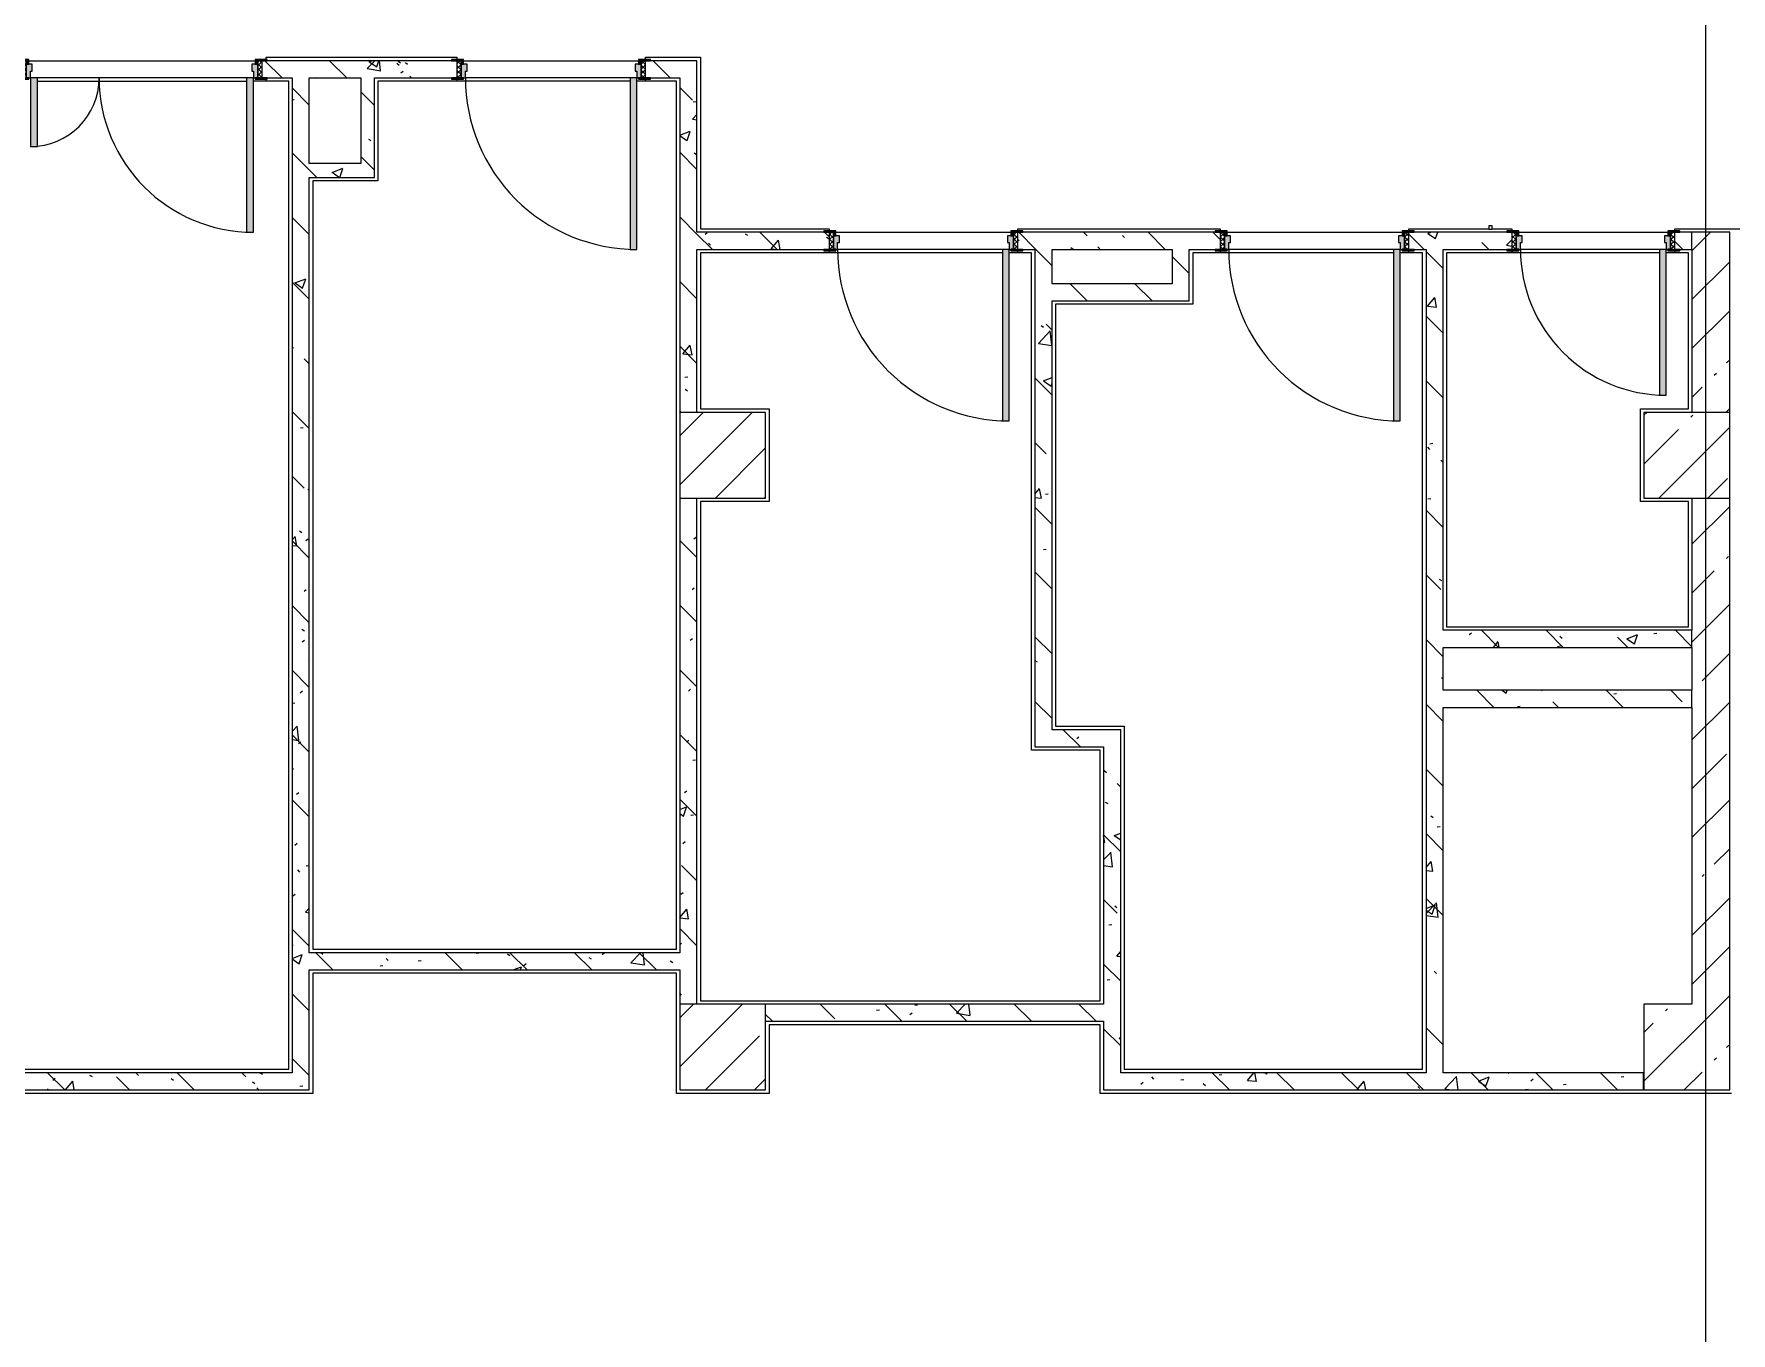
# Model space of a CAD drawing. Header units: millimetres. Extents: x -3724 to 231642, y -8553 to 29017.
# Drawn here: x 154519 to 164412, y 13733 to 21306 of the extents above; entities that cross this region are included whole.
import ezdxf

# ---------------------------------------------------------------- set-up
doc = ezdxf.new("R2010")
doc.units = ezdxf.units.MM
for name, color, linetype, lineweight, true_color in [('A-DOOR-2', 7, 'Continuous', 5, 0xaaaaaa), ('A-DOOR-3', 7, 'Continuous', 5, 0xe2e2e2), ('A-DOOR-FRAM-3', 7, 'Continuous', 5, 0xe2e2e2), ('A-DOOR-FRAM-4', 7, 'Continuous', 5, 0xaaaaaa), ('A-FLOR-1', 7, 'Continuous', 5, 0xaaaaaa), ('I-WALL-5', 7, 'Continuous', 5, 0x787878)]:
    doc.layers.add(name, color=color, linetype=linetype, lineweight=lineweight, true_color=true_color)
for name, color, linetype, lineweight in [('A-WALL', 7, 'Continuous', 9), ('A-WALL-3', 7, 'Continuous', 5), ('I-WALL-3', 7, 'Continuous', 5), ('S-COLS-2', 7, 'Continuous', 5), ('Оси', 7, 'Continuous', 9)]:
    doc.layers.add(name, color=color, linetype=linetype, lineweight=lineweight)
pattern_1 = [(45, (79704.28, 0), (-285.1231, 285.1231), []), (45, (79989.4, 0), (-285.1231, 285.1231), [504.031, -100.806, 16.764, -84.042])]
pattern_2 = [(135, (79704.3, 0), (-377.1708, -377.1708), [533.4, -88.9, 17.78, -88.9]), (135, (79704.3, 376.94), (-377.1708, -377.1708), []), (50, (79704.3, 0), (637.6445, -55.7866), [66.675, -733.425]), (355, (79704.3, 0), (-123.3494, 668.699), [53.34, -586.74]), (100.451, (79757.4, -4.65), (514.299, 612.908), [56.665, -623.315]), (46.184, (79704.3, 177.8), (948.7764, -147.15), [100.012, -1100.137]), (96.636, (79783.3, 165.5), (830.909, 865.997), [84.998, -934.973]), (351.184, (79704.3, 177.8), (830.918, 865.988), [80.01, -880.11]), (21, (79793.2, 133.35), (530.6506, -357.9283), [66.675, -733.425]), (326, (79793.2, 133.35), (216.308, 644.6585), [53.34, -586.74]), (71.451, (79837.4, 103.5), (746.9596, 286.7243), [56.665, -623.315]), (37.5, (79704.28, 0), (10.81053, 295.9426), [16.764, -562.864, 16.764, -578.866, -588.962]), (37.5, (79704.28, 0), (10.81053, 295.9426), [-1175.258, 16.764, -572.198]), (7.5, (79704.28, 0), (233.8692, 350.6318), [16.764, -322.834, 16.764, -549.529, -224.472]), (7.5, (79704.28, 0), (233.8692, 350.6318), [-905.891, 16.764, -207.708]), (327.5, (79506.03, 0), (474.5678, -20.0513), [16.764, -205.486, 16.764, -676.656, -920.115]), (327.5, (79506.03, 0), (474.5678, -20.0513), [-915.67, 16.764, -903.351]), (317.5, (79417.13, 0), (518.4522, 88.9934), [16.764, -272.161, 16.764, -443.738, -653.415]), (317.5, (79417.13, 0), (518.4522, 88.9934), [-749.427, 16.764, -636.651])]
pattern_3 = [(135, (1751.41, 114.685), (-14.14214, -14.14214), []), (225, (1751.41, 114.685), (14.14214, -14.14214), [])]
pattern_4 = [(45, (-371.384, 114.685), (-14.1421, 14.1421), []), (135, (-371.384, 114.685), (-14.1421, -14.1421), [])]

# ---------------------------------------------------------------- blocks, each defined once
blk = doc.blocks.new('110_Дверь_СКБ_1Ст_Внутренняя1 - Д-11п 1100x2100h_кладовые _все__ коридор _между помещениями блока столовой__ моечные _все_ 2-32102277-1_3_1_птичка')
at = {"layer": 'A-DOOR-2'}
h = blk.add_hatch(dxfattribs=at)
h.set_pattern_fill('FP_147', color=256, style=0, pattern_type=2)
h.set_pattern_definition(pattern_3)
h.paths.add_polyline_path([(537.5, -50), (562.5, -50), (562.5, 50), (537.5, 50)])
at = {"layer": 'A-DOOR-3'}
h = blk.add_hatch(color=256, dxfattribs=at)
h.paths.add_polyline_path([(-477.5, -30), (-477.5, 10), (-487.5, 10), (-487.5, 50), (-512.5, 50), (-512.5, -30), (-487.5, -30)])
h.paths.add_polyline_path([(502.5, -30), (537.5, -30), (537.5, 50), (512.5, 50), (512.5, 10), (502.5, 10), (502.5, -6)])
at = {"layer": 'A-DOOR-FRAM-3'}
for points in [[(-447.5, 50), (-447.5, 1050), (-487.5, 1050), (-487.5, 50)], [(-567.5, 50), (-497.5, 50), (-497.5, 58), (-567.5, 58)], [(562.5, 50), (592.5, 50), (592.5, 58), (522.5, 58), (522.5, 50), (542.6, 50)], [(-567.5, -58), (-497.5, -58), (-497.5, -50), (-567.5, -50)], [(-497.5, -50), (-497.5, -30), (-512.5, -30), (-512.5, -50)], [(537.5, -50), (537.5, -30), (522.5, -30), (522.5, -50)], [(562.5, -58), (592.5, -58), (592.5, -50), (522.5, -50), (522.5, -58), (560.5, -58)]]:
    blk.add_hatch(color=256, dxfattribs=at).paths.add_polyline_path(points)
at = {"layer": 'A-DOOR-FRAM-4'}
h = blk.add_hatch(dxfattribs=at)
h.set_pattern_fill('FP_148', color=256, style=0, pattern_type=2)
h.set_pattern_definition(pattern_4)
h.paths.add_polyline_path([(-537.5, -50), (-512.5, -50), (-512.5, 50), (-537.5, 50)])
at = {"layer": 'A-DOOR-2'}
for p, q in [((-487.5, 1050), (-487.5, 50)), ((-447.5, 1050), (-487.5, 1050)), ((-447.5, 50), (-447.5, 1050)), ((-487.5, 50), (-447.5, 50))]:
    blk.add_line(p, q, dxfattribs=at)
blk.add_arc((-487.5, 50), 1000, 360, 90, dxfattribs=at)
at = {"layer": 'A-DOOR-FRAM-4'}
for p, q in [((-497.5, 58), (-567.5, 58)), ((-567.5, 58), (-567.5, 50)), ((-567.5, 50), (-497.5, 50)), ((-512.5, 50), (-537.5, 50)), ((-537.5, 50), (-537.5, -50)), ((-487.5, 50), (-512.5, 50)), ((-512.5, 50), (-512.5, -30)), ((-512.5, -50), (-512.5, 50)), ((-497.5, 50), (-512.5, 50)), ((-512.5, 50), (-512.5, 49)), ((-512.5, 49), (-497.5, 49)), ((-497.5, 50), (-497.5, 58)), ((-497.5, 49), (-497.5, 50)), ((-487.5, 10), (-487.5, 50)), ((-477.5, 10), (-487.5, 10)), ((-477.5, -30), (-477.5, 10)), ((512.5, 10), (502.5, 10)), ((502.5, 10), (502.5, -30)), ((512.5, 50), (512.5, 10)), ((537.5, 50), (512.5, 50)), ((592.5, 58), (522.5, 58)), ((522.5, 58), (522.5, 50)), ((537.5, 50), (522.5, 50)), ((522.5, 50), (522.5, 49)), ((522.5, 50), (592.5, 50)), ((522.5, 49), (537.5, 49)), ((537.5, -30), (537.5, 50)), ((562.5, 50), (537.5, 50)), ((537.5, 50), (537.5, -50)), ((537.5, 49), (537.5, 50)), ((562.5, -50), (562.5, 50)), ((592.5, 50), (592.5, 58)), ((-497.5, -50), (-567.5, -50)), ((-567.5, -50), (-567.5, -58)), ((-567.5, -58), (-497.5, -58)), ((-537.5, -50), (-512.5, -50)), ((-512.5, -30), (-477.5, -30)), ((-497.5, -30), (-512.5, -30)), ((-512.5, -30), (-512.5, -50)), ((-512.5, -50), (-497.5, -50)), ((-497.5, -50), (-497.5, -30)), ((-497.5, -58), (-497.5, -50)), ((502.5, -30), (537.5, -30)), ((537.5, -30), (522.5, -30)), ((522.5, -30), (522.5, -50)), ((522.5, -50), (537.5, -50)), ((592.5, -50), (522.5, -50)), ((522.5, -50), (522.5, -58)), ((522.5, -58), (592.5, -58)), ((537.5, -50), (537.5, -30)), ((537.5, -50), (562.5, -50)), ((592.5, -58), (592.5, -50))]:
    blk.add_line(p, q, dxfattribs=at)
blk = doc.blocks.new('110_Дверь_СКБ_1Ст_Внутренняя1 - Д-11п 1100x2100h_кладовые _все__ коридор _между помещениями блока столовой__ моечные _все_ 2-V189-1_3_1_птичка')
at = {"layer": 'A-DOOR-2'}
h = blk.add_hatch(dxfattribs=at)
h.set_pattern_fill('FP_147', color=256, style=0, pattern_type=2)
h.set_pattern_definition(pattern_3)
h.paths.add_polyline_path([(562.5, 50), (537.5, 50), (537.5, -50), (562.5, -50)])
at = {"layer": 'A-DOOR-3'}
h = blk.add_hatch(color=256, dxfattribs=at)
h.paths.add_polyline_path([(537.5, 50), (512.5, 50), (512.5, 10), (502.5, 10), (502.5, -30), (537.5, -30)])
h.paths.add_polyline_path([(-497.5, 50), (-512.5, 50), (-512.5, -30), (-477.5, -30), (-477.5, 10), (-487.5, 10), (-487.5, 50)])
at = {"layer": 'A-DOOR-FRAM-3'}
for points in [[(-487.5, 1050), (-487.5, 50), (-447.5, 50), (-447.5, 1050)], [(-537.5, 58), (-567.5, 58), (-567.5, 50), (-497.5, 50), (-497.5, 58), (-517.5, 58)], [(592.5, 58), (522.5, 58), (522.5, 50), (592.5, 50)], [(-537.5, -50), (-567.5, -50), (-567.5, -58), (-497.5, -58), (-497.5, -50), (-513.9, -50)], [(-512.5, -30), (-512.5, -50), (-497.5, -50), (-497.5, -30)], [(522.5, -30), (522.5, -50), (537.5, -50), (537.5, -30)], [(537.5, -50), (522.5, -55.2), (522.5, -58), (592.5, -58), (592.5, -50), (562.5, -50)]]:
    blk.add_hatch(color=256, dxfattribs=at).paths.add_polyline_path(points)
at = {"layer": 'A-DOOR-FRAM-4'}
h = blk.add_hatch(dxfattribs=at)
h.set_pattern_fill('FP_148', color=256, style=0, pattern_type=2)
h.set_pattern_definition(pattern_4)
h.paths.add_polyline_path([(-512.5, 50), (-537.5, 50), (-537.5, -50), (-512.5, -48.8)])
at = {"layer": 'A-DOOR-2'}
for p, q in [((-487.5, 1050), (-487.5, 50)), ((-447.5, 1050), (-487.5, 1050)), ((-447.5, 50), (-447.5, 1050)), ((-487.5, 50), (-447.5, 50))]:
    blk.add_line(p, q, dxfattribs=at)
blk.add_arc((-487.5, 50), 1000, 360, 90, dxfattribs=at)
at = {"layer": 'A-DOOR-FRAM-4'}
for p, q in [((-497.5, 58), (-567.5, 58)), ((-567.5, 58), (-567.5, 50)), ((-567.5, 50), (-497.5, 50)), ((-512.5, 50), (-537.5, 50)), ((-537.5, 50), (-537.5, -50)), ((-487.5, 50), (-512.5, 50)), ((-512.5, 50), (-512.5, -30)), ((-512.5, -50), (-512.5, 50)), ((-497.5, 50), (-512.5, 50)), ((-512.5, 50), (-512.5, 49)), ((-512.5, 49), (-497.5, 49)), ((-497.5, 50), (-497.5, 58)), ((-497.5, 49), (-497.5, 50)), ((-487.5, 10), (-487.5, 50)), ((-477.5, 10), (-487.5, 10)), ((-477.5, -30), (-477.5, 10)), ((512.5, 10), (502.5, 10)), ((502.5, 10), (502.5, -30)), ((512.5, 50), (512.5, 10)), ((537.5, 50), (512.5, 50)), ((592.5, 58), (522.5, 58)), ((522.5, 58), (522.5, 50)), ((537.5, 50), (522.5, 50)), ((522.5, 50), (522.5, 49)), ((522.5, 50), (592.5, 50)), ((522.5, 49), (537.5, 49)), ((537.5, -30), (537.5, 50)), ((562.5, 50), (537.5, 50)), ((537.5, 50), (537.5, -50)), ((537.5, 49), (537.5, 50)), ((562.5, -50), (562.5, 50)), ((592.5, 50), (592.5, 58)), ((-497.5, -50), (-567.5, -50)), ((-567.5, -50), (-567.5, -58)), ((-567.5, -58), (-497.5, -58)), ((-537.5, -50), (-512.5, -50)), ((-512.5, -30), (-477.5, -30)), ((-497.5, -30), (-512.5, -30)), ((-512.5, -30), (-512.5, -50)), ((-512.5, -50), (-497.5, -50)), ((-497.5, -50), (-497.5, -30)), ((-497.5, -58), (-497.5, -50)), ((502.5, -30), (537.5, -30)), ((537.5, -30), (522.5, -30)), ((522.5, -30), (522.5, -50)), ((522.5, -50), (537.5, -50)), ((592.5, -50), (522.5, -50)), ((522.5, -50), (522.5, -58)), ((522.5, -58), (592.5, -58)), ((537.5, -50), (537.5, -30)), ((537.5, -50), (562.5, -50)), ((592.5, -58), (592.5, -50))]:
    blk.add_line(p, q, dxfattribs=at)
blk = doc.blocks.new('110_Дверь_СКБ_2Ст - Д-10а_п__ СОШ_Дв_1450x2100h_Горячий цех 2-32185694-1_3_1_птичка')
at = {"layer": 'A-DOOR-2'}
h = blk.add_hatch(dxfattribs=at)
h.set_pattern_fill('FP_156', color=256, style=0, pattern_type=2)
h.set_pattern_definition([(135, (1601.41, 114.685), (-14.14214, -14.14214), []), (225, (1601.41, 114.685), (14.14214, -14.14214), [])])
h.paths.add_polyline_path([(712.5, 50), (687.5, 50), (687.5, -50), (712.5, -50)])
at = {"layer": 'A-DOOR-3'}
for points in [[(-597.5, 950), (-637.5, 950), (-637.5, 50), (-597.5, 50), (-597.5, 338)], [(622.5, 450), (622.5, 50), (662.5, 50), (662.5, 450)]]:
    blk.add_hatch(color=256, dxfattribs=at).paths.add_polyline_path(points)
h = blk.add_hatch(color=256, dxfattribs=at)
h.paths.add_polyline_path([(-662.5, 50), (-662.5, -30), (-627.5, -30), (-627.5, 10), (-637.5, 10), (-637.5, 50), (-647.5, 50)])
h.paths.add_polyline_path([(662.5, 50), (662.5, 10), (652.5, 10), (652.5, -30), (687.5, -30), (687.5, 50), (672.5, 50)])
at = {"layer": 'A-DOOR-FRAM-3'}
for points in [[(-711.5, 58), (-717.5, 58), (-717.5, 50), (-647.5, 50), (-647.5, 58), (-687.5, 58)], [(742.5, 58), (672.5, 58), (672.5, 50), (742.5, 50)], [(-662.5, -50), (-717.5, -50), (-717.5, -58), (-647.5, -58), (-647.5, -50)], [(-662.5, -30), (-662.5, -50), (-647.5, -50), (-647.5, -30)], [(672.5, -30), (672.5, -50), (687.5, -50), (687.5, -30)], [(687.5, -50), (672.5, -50), (672.5, -58), (742.5, -58), (737.5, -50), (712.5, -50)]]:
    blk.add_hatch(color=256, dxfattribs=at).paths.add_polyline_path(points)
at = {"layer": 'A-DOOR-FRAM-4'}
h = blk.add_hatch(dxfattribs=at)
h.set_pattern_fill('FP_157', color=256, style=0, pattern_type=2)
h.set_pattern_definition([(45, (-521.384, 114.685), (-14.1421, 14.1421), []), (135, (-521.384, 114.685), (-14.1421, -14.1421), [])])
h.paths.add_polyline_path([(-687.5, 50), (-687.5, -50), (-662.5, -50), (-662.5, 50)])
at = {"layer": 'A-DOOR-2'}
for p, q in [((-637.5, 950), (-637.5, 50)), ((-597.5, 950), (-637.5, 950)), ((-597.5, 50), (-597.5, 950)), ((662.5, 450), (622.5, 450)), ((622.5, 450), (622.5, 50)), ((662.5, 50), (662.5, 450)), ((-637.5, 50), (-597.5, 50)), ((622.5, 50), (662.5, 50))]:
    blk.add_line(p, q, dxfattribs=at)
for centre, radius, start, end in [((-637.5, 50), 900, 0, 90), ((662.5, 50), 400, 90, 180)]:
    blk.add_arc(centre, radius, start, end, dxfattribs=at)
at = {"layer": 'A-DOOR-FRAM-4'}
for p, q in [((-647.5, 58), (-717.5, 58)), ((-717.5, 58), (-717.5, 50)), ((-717.5, 50), (-647.5, 50)), ((-662.5, 50), (-687.5, 50)), ((-687.5, 50), (-687.5, -50)), ((-637.5, 50), (-662.5, 50)), ((-662.5, 50), (-662.5, -30)), ((-662.5, -50), (-662.5, 50)), ((-647.5, 50), (-647.5, 58)), ((-637.5, 10), (-637.5, 50)), ((-627.5, 10), (-637.5, 10)), ((-627.5, -30), (-627.5, 10)), ((662.5, 10), (652.5, 10)), ((652.5, 10), (652.5, -30)), ((662.5, 50), (662.5, 10)), ((687.5, 50), (662.5, 50)), ((742.5, 58), (672.5, 58)), ((672.5, 58), (672.5, 50)), ((672.5, 50), (742.5, 50)), ((687.5, -30), (687.5, 50)), ((712.5, 50), (687.5, 50)), ((687.5, 50), (687.5, -50)), ((712.5, -50), (712.5, 50)), ((742.5, 50), (742.5, 58)), ((-647.5, -50), (-717.5, -50)), ((-717.5, -50), (-717.5, -58)), ((-717.5, -58), (-647.5, -58)), ((-687.5, -50), (-662.5, -50)), ((-662.5, -30), (-627.5, -30)), ((-647.5, -30), (-662.5, -30)), ((-662.5, -30), (-662.5, -50)), ((-662.5, -50), (-647.5, -50)), ((-647.5, -50), (-647.5, -30)), ((-647.5, -58), (-647.5, -50)), ((652.5, -30), (687.5, -30)), ((687.5, -30), (672.5, -30)), ((672.5, -30), (672.5, -50)), ((672.5, -50), (687.5, -50)), ((742.5, -50), (672.5, -50)), ((672.5, -50), (672.5, -58)), ((672.5, -58), (742.5, -58)), ((687.5, -50), (687.5, -30)), ((687.5, -50), (712.5, -50)), ((742.5, -58), (742.5, -50))]:
    blk.add_line(p, q, dxfattribs=at)
blk = doc.blocks.new('110_Дверь_СКБ_1Ст_Внутренняя1 - Д-7_п__950x2100h_Туалет-V211-1_3_1_птичка')
at = {"layer": 'A-DOOR-2'}
h = blk.add_hatch(dxfattribs=at)
h.set_pattern_fill('FP_151', color=256, style=0, pattern_type=2)
h.set_pattern_definition([(135, (1826.41, 114.685), (-14.14214, -14.14214), []), (225, (1826.41, 114.685), (14.14214, -14.14214), [])])
h.paths.add_polyline_path([(487.5, 50), (462.5, 50), (462.5, -50), (487.5, -50)])
at = {"layer": 'A-DOOR-3'}
h = blk.add_hatch(color=256, dxfattribs=at)
h.paths.add_polyline_path([(437.5, 50), (437.5, 10), (427.5, 10), (427.5, -30), (462.5, -30), (462.5, 50), (447.5, 50)])
h.paths.add_polyline_path([(-422.5, 50), (-437.5, 50), (-437.5, -30), (-402.5, -30), (-402.5, 10), (-412.5, 10), (-412.5, 50)])
at = {"layer": 'A-DOOR-FRAM-3'}
for points in [[(-372.5, 900), (-412.5, 900), (-412.5, 50), (-372.5, 50), (-372.5, 622.5)], [(-492.5, 58), (-492.5, 50), (-422.5, 50), (-422.5, 58), (-462.5, 58)], [(467.5, 58), (447.5, 58), (447.5, 50), (517.5, 50), (517.5, 58), (487.5, 58)], [(-492.5, -50), (-492.5, -58), (-422.5, -58), (-422.5, -50), (-462.5, -50)], [(-437.5, -30), (-437.5, -50), (-422.5, -50), (-422.5, -30)], [(447.5, -30), (447.5, -50), (462.5, -50), (462.5, -30)], [(487.5, -50), (447.5, -50), (447.5, -58), (517.5, -58), (517.5, -50), (488.2, -50)]]:
    blk.add_hatch(color=256, dxfattribs=at).paths.add_polyline_path(points)
at = {"layer": 'A-DOOR-FRAM-4'}
h = blk.add_hatch(dxfattribs=at)
h.set_pattern_fill('FP_152', color=256, style=0, pattern_type=2)
h.set_pattern_definition([(45, (-296.384, 114.685), (-14.1421, 14.1421), []), (135, (-296.384, 114.685), (-14.1421, -14.1421), [])])
h.paths.add_polyline_path([(-437.5, 50), (-462.5, 50), (-462.5, -50), (-437.5, -50)])
at = {"layer": 'A-DOOR-2'}
for p, q in [((-412.5, 900), (-412.5, 50)), ((-372.5, 900), (-412.5, 900)), ((-372.5, 50), (-372.5, 900)), ((-412.5, 50), (-372.5, 50))]:
    blk.add_line(p, q, dxfattribs=at)
blk.add_arc((-412.5, 50), 850, 360, 90, dxfattribs=at)
at = {"layer": 'A-DOOR-FRAM-4'}
for p, q in [((-422.5, 58), (-492.5, 58)), ((-492.5, 58), (-492.5, 50)), ((-492.5, 50), (-422.5, 50)), ((-437.5, 50), (-462.5, 50)), ((-462.5, 50), (-462.5, -50)), ((-412.5, 50), (-437.5, 50)), ((-437.5, 50), (-437.5, -30)), ((-437.5, -50), (-437.5, 50)), ((-422.5, 50), (-437.5, 50)), ((-437.5, 50), (-437.5, 49)), ((-437.5, 49), (-422.5, 49)), ((-422.5, 50), (-422.5, 58)), ((-422.5, 49), (-422.5, 50)), ((-412.5, 10), (-412.5, 50)), ((-402.5, 10), (-412.5, 10)), ((-402.5, -30), (-402.5, 10)), ((437.5, 10), (427.5, 10)), ((427.5, 10), (427.5, -30)), ((437.5, 50), (437.5, 10)), ((462.5, 50), (437.5, 50)), ((517.5, 58), (447.5, 58)), ((447.5, 58), (447.5, 50)), ((462.5, 50), (447.5, 50)), ((447.5, 50), (447.5, 49)), ((447.5, 50), (517.5, 50)), ((447.5, 49), (462.5, 49)), ((462.5, -30), (462.5, 50)), ((487.5, 50), (462.5, 50)), ((462.5, 50), (462.5, -50)), ((462.5, 49), (462.5, 50)), ((487.5, -50), (487.5, 50)), ((517.5, 50), (517.5, 58)), ((-422.5, -50), (-492.5, -50)), ((-492.5, -50), (-492.5, -58)), ((-492.5, -58), (-422.5, -58)), ((-462.5, -50), (-437.5, -50)), ((-437.5, -30), (-402.5, -30)), ((-422.5, -30), (-437.5, -30)), ((-437.5, -30), (-437.5, -50)), ((-437.5, -50), (-422.5, -50)), ((-422.5, -50), (-422.5, -30)), ((-422.5, -58), (-422.5, -50)), ((427.5, -30), (462.5, -30)), ((462.5, -30), (447.5, -30)), ((447.5, -30), (447.5, -50)), ((447.5, -50), (462.5, -50)), ((517.5, -50), (447.5, -50)), ((447.5, -50), (447.5, -58)), ((447.5, -58), (517.5, -58)), ((462.5, -50), (462.5, -30)), ((462.5, -50), (487.5, -50)), ((517.5, -58), (517.5, -50))]:
    blk.add_line(p, q, dxfattribs=at)
blk = doc.blocks.new('BSC_Колонна _Прямоугольная - 500х500-V220-1_3_1_птичка')
at = {"layer": 'S-COLS-2'}
h = blk.add_hatch(dxfattribs=at)
h.set_pattern_fill('FP_185', color=256, style=0, pattern_type=2)
h.set_pattern_definition([(45, (-78830, -15400), (-285.1231, 285.1231), []), (45, (-78544.88, -15400), (-285.1231, 285.1231), [504.031, -100.806, 16.764, -84.042])])
h.paths.add_polyline_path([(250, -250), (250, 250), (-250, 250), (-250, -250), (-64.2, -250)])
for p, q in [((250, 250), (-250, 250)), ((-250, 250), (-250, -250)), ((250, -250), (250, 250)), ((-250, -250), (250, -250))]:
    blk.add_line(p, q, dxfattribs=at)
blk = doc.blocks.new('BSC_Колонна _Прямоугольная - 500х500-V237-1_3_1_птичка')
at = {"layer": 'S-COLS-2'}
h = blk.add_hatch(dxfattribs=at)
h.set_pattern_fill('FP_196', color=256, style=0, pattern_type=2)
h.set_pattern_definition([(45, (-78830, -18850), (-285.1231, 285.1231), []), (45, (-78544.88, -18850), (-285.1231, 285.1231), [504.031, -100.806, 16.764, -84.042])])
h.paths.add_polyline_path([(250, -250), (250, 250), (-250, 250), (-250, -250), (-130.2, -250)])
for p, q in [((250, 250), (-250, 250)), ((-250, 250), (-250, -250)), ((250, -250), (250, 250)), ((-250, -250), (250, -250))]:
    blk.add_line(p, q, dxfattribs=at)
blk = doc.blocks.new('BSC_Колонна _Прямоугольная - 500х500-V238-1_3_1_птичка')
at = {"layer": 'S-COLS-2'}
h = blk.add_hatch(dxfattribs=at)
h.set_pattern_fill('FP_197', color=256, style=0, pattern_type=2)
h.set_pattern_definition([(45, (-84450, -18850), (-285.1231, 285.1231), []), (45, (-84164.88, -18850), (-285.1231, 285.1231), [504.031, -100.806, 16.764, -84.042])])
h.paths.add_polyline_path([(215.7, -250), (250, -250), (250, 250), (-250, 250), (-250, -250), (30, -250)])
for p, q in [((250, 250), (-250, 250)), ((-250, 250), (-250, -250)), ((250, -250), (250, 250)), ((-250, -250), (250, -250))]:
    blk.add_line(p, q, dxfattribs=at)

msp = doc.modelspace()

# ---------------------------------------------------------------- hatches: boundary and pattern name
at = {"layer": 'I-WALL-3'}
h = msp.add_hatch(dxfattribs=at)
h.set_pattern_fill('FP_118', color=256, style=0, pattern_type=2)
h.set_pattern_definition(pattern_1)
h.paths.add_polyline_path([(164350.8, 19100), (164404.3, 19100), (164404.3, 20150), (164184.3, 20150), (164184.3, 19100)])
h = msp.add_hatch(dxfattribs=at)
h.set_pattern_fill('FP_118', color=256, style=0, pattern_type=2)
h.set_pattern_definition(pattern_1)
h.paths.add_polyline_path([(164404.3, 15650), (164404.3, 18600), (164184.3, 18600), (164184.3, 15650)])
at = {"layer": 'I-WALL-5'}
h = msp.add_hatch(dxfattribs=at)
h.set_pattern_fill('FP_144', color=256, style=0, pattern_type=2)
h.set_pattern_definition(pattern_2)
h.paths.add_polyline_path([(148789.3, 21050), (148789.3, 21150), (147974.3, 21150), (147974.3, 21050), (148759.3, 21050)])
h.paths.add_polyline_path([(156124.1, 21050), (156984.1, 21050), (156984.1, 21150), (155849.1, 21150), (155849.1, 21050), (156027.5, 21050)])
h.paths.add_polyline_path([(158154.3, 21050), (158284.1, 21050), (158284.1, 21150), (158084.1, 21150), (158084.1, 21050), (158114.1, 21050)])
h.paths.add_polyline_path([(150014.3, 21050), (150014.3, 21150), (149889.3, 21150), (149889.3, 21050), (149994.3, 21050)])
h.paths.add_polyline_path([(154419.1, 21050), (154449.1, 21050), (154449.1, 21150), (150514.3, 21150), (150514.3, 21050), (154349.1, 21050)])
h = msp.add_hatch(dxfattribs=at)
h.set_pattern_fill('FP_144', color=256, style=0, pattern_type=2)
h.set_pattern_definition(pattern_2)
h.paths.add_polyline_path([(158284.1, 15150), (158284.3, 15150.8), (158284.3, 15650), (158384.1, 15650), (158384.1, 18600), (158284.3, 18600), (158284.3, 19100), (158384.1, 19100), (158384.1, 21150), (158284.1, 21150), (158284.1, 15325.4)])
h = msp.add_hatch(dxfattribs=at)
h.set_pattern_fill('FP_144', color=256, style=0, pattern_type=2)
h.set_pattern_definition(pattern_2)
h.paths.add_polyline_path([(156124.1, 15150), (156124.1, 21050), (156024.1, 21047.1), (156024.1, 15150)])
h = msp.add_hatch(dxfattribs=at)
h.set_pattern_fill('FP_144', color=256, style=0, pattern_type=2)
h.set_pattern_definition(pattern_2)
h.paths.add_polyline_path([(156503.8, 20550), (156503.8, 21050), (156423.8, 21050), (156423.8, 20550)])
h = msp.add_hatch(dxfattribs=at)
h.set_pattern_fill('FP_144', color=256, style=0, pattern_type=2)
h.set_pattern_definition(pattern_2)
h.paths.add_polyline_path([(156503.8, 20470), (156503.8, 20550), (156124.1, 20550), (156124.1, 20470), (156423.8, 20470)])
h = msp.add_hatch(dxfattribs=at)
h.set_pattern_fill('FP_144', color=256, style=0, pattern_type=2)
h.set_pattern_definition(pattern_2)
h.paths.add_polyline_path([(159154.3, 20050), (159154.3, 20150), (158384.1, 20150), (158384.1, 20050), (159124.3, 20050)])
h.paths.add_polyline_path([(160567.7, 20050), (161154.3, 20050), (161154.3, 20150), (160254.3, 20150), (160254.3, 20050), (160474.3, 20050)])
h = msp.add_hatch(dxfattribs=at)
h.set_pattern_fill('FP_144', color=256, style=0, pattern_type=2)
h.set_pattern_definition(pattern_2)
h.paths.add_polyline_path([(161254.3, 19750), (161254.3, 20150), (161154.3, 20150), (161154.3, 19750)])
h = msp.add_hatch(dxfattribs=at)
h.set_pattern_fill('FP_144', color=256, style=0, pattern_type=2)
h.set_pattern_definition(pattern_2)
h.paths.add_polyline_path([(161404.3, 20050), (161434.3, 20050), (161434.3, 20150), (161254.3, 20150), (161254.3, 20050), (161387.6, 20050)])
h.paths.add_polyline_path([(162576.2, 20050), (163134.3, 20050), (163133.6, 20150), (162534.3, 20150), (162534.3, 20050), (162564.3, 20050)])
h.paths.add_polyline_path([(164184.3, 20050), (164184.3, 20150), (164084.3, 20150), (164084.3, 20050), (164164.3, 20050)])
h = msp.add_hatch(dxfattribs=at)
h.set_pattern_fill('FP_144', color=256, style=0, pattern_type=2)
h.set_pattern_definition(pattern_2)
h.paths.add_polyline_path([(160354.3, 17250), (160454.3, 17250), (160454.3, 20050), (160354.3, 20050), (160354.3, 17266.2)])
h = msp.add_hatch(dxfattribs=at)
h.set_pattern_fill('FP_144', color=256, style=0, pattern_type=2)
h.set_pattern_definition(pattern_2)
h.paths.add_polyline_path([(162665.3, 15250), (162734.3, 15250), (162734.3, 20050), (162634.3, 20050), (162634.3, 15250)])
h = msp.add_hatch(dxfattribs=at)
h.set_pattern_fill('FP_144', color=256, style=0, pattern_type=2)
h.set_pattern_definition(pattern_2)
h.paths.add_polyline_path([(160874.3, 19750), (161154.3, 19750), (161154.3, 19850), (160454.3, 19850), (160454.3, 19750), (160658.5, 19750)])
h = msp.add_hatch(dxfattribs=at)
h.set_pattern_fill('FP_144', color=256, style=0, pattern_type=2)
h.set_pattern_definition(pattern_2)
h.paths.add_polyline_path([(164184.3, 17730), (164184.3, 17830), (162734.3, 17830), (162734.3, 17730), (164164.3, 17730)])
h = msp.add_hatch(dxfattribs=at)
h.set_pattern_fill('FP_144', color=256, style=0, pattern_type=2)
h.set_pattern_definition(pattern_2)
h.paths.add_polyline_path([(163884.3, 17380), (164184.3, 17380), (164184.3, 17480), (162734.3, 17480), (162734.3, 17380), (162754.3, 17380)])
h = msp.add_hatch(dxfattribs=at)
h.set_pattern_fill('FP_144', color=256, style=0, pattern_type=2)
h.set_pattern_definition(pattern_2)
h.paths.add_polyline_path([(160754.3, 17150), (160854.3, 17150), (160854.3, 17250), (160354.3, 17250), (160354.3, 17150), (160734.3, 17150)])
h = msp.add_hatch(dxfattribs=at)
h.set_pattern_fill('FP_144', color=256, style=0, pattern_type=2)
h.set_pattern_definition(pattern_2)
h.paths.add_polyline_path([(160854.3, 15250), (160854.3, 17150), (160754.3, 17150), (160754.3, 15250)])
h = msp.add_hatch(dxfattribs=at)
h.set_pattern_fill('FP_144', color=256, style=0, pattern_type=2)
h.set_pattern_definition(pattern_2)
h.paths.add_polyline_path([(156124.1, 15850), (158284.1, 15850), (158284.1, 15950), (156124.1, 15950)])
h = msp.add_hatch(dxfattribs=at)
h.set_pattern_fill('FP_144', color=256, style=0, pattern_type=2)
h.set_pattern_definition(pattern_2)
h.paths.add_polyline_path([(159057.4, 15550), (160754.3, 15550), (160754.3, 15650), (158784.3, 15650), (158784.3, 15550), (158804.3, 15550)])
h = msp.add_hatch(dxfattribs=at)
h.set_pattern_fill('FP_144', color=256, style=0, pattern_type=2)
h.set_pattern_definition(pattern_2)
h.paths.add_polyline_path([(156004.1, 15150), (156024.1, 15150), (156024.1, 15250), (153744.3, 15250), (153744.3, 15150), (154778, 15150)])
h.paths.add_polyline_path([(150534.3, 15150), (153244.3, 15150), (153244.3, 15250), (150514.3, 15250), (150514.3, 15150)])
h = msp.add_hatch(dxfattribs=at)
h.set_pattern_fill('FP_144', color=256, style=0, pattern_type=2)
h.set_pattern_definition(pattern_2)
h.paths.add_polyline_path([(162665.3, 15150), (163902.7, 15150), (163902.7, 15250), (160754.3, 15250), (160754.3, 15150), (162634.3, 15150)])
at = {"layer": 'S-COLS-2'}
h = msp.add_hatch(dxfattribs=at)
h.set_pattern_fill('FP_118', color=256, style=0, pattern_type=2)
h.set_pattern_definition(pattern_1)
h.paths.add_polyline_path([(164184.3, 15150), (164404.3, 15150), (164404.3, 15650), (163904.3, 15650), (163904.3, 15150)])

# ---------------------------------------------------------------- linework, layer by layer
at = {"layer": 'A-FLOR-1'}
for p, q in [((155873.1, 21158), (155873.1, 21170)), ((155873.1, 21170), (156984.1, 21170)), ((156984.1, 21170), (156984.1, 21158)), ((158084.1, 21158), (158084.1, 21170)), ((158084.1, 21170), (158404.1, 21170)), ((158404.1, 21170), (158404.1, 20170)), ((154539.1, 21030), (155759.1, 21030)), ((156004.1, 21030), (155799.1, 21030)), ((155873.1, 21030), (155873.1, 21042)), ((156004.1, 15270), (156004.1, 21030)), ((157994.1, 21030), (156523.8, 21030)), ((156523.8, 21030), (156523.8, 20450)), ((156984.1, 21042), (156984.1, 21030)), ((158264.1, 21030), (158034.1, 21030)), ((158084.1, 21030), (158084.1, 21042)), ((158264.1, 15970), (158264.1, 21030)), ((156523.8, 20450), (156144.1, 20450)), ((156144.1, 20450), (156144.1, 15970)), ((158404.1, 20170), (159154.3, 20170)), ((159154.3, 20170), (159154.3, 20158)), ((160254.3, 20158), (160254.3, 20170)), ((160254.3, 20170), (161434.3, 20170)), ((161434.3, 20170), (161434.3, 20158)), ((162534.3, 20158), (162534.3, 20170)), ((162534.3, 20170), (162999.8, 20170)), ((163019.8, 20170), (163134.3, 20170)), ((163134.3, 20170), (163134.3, 20158)), ((164084.3, 20158), (164084.3, 20170)), ((164084.3, 20170), (165274.3, 20170)), ((158404.1, 20030), (158404.1, 19120)), ((160164.3, 20030), (158404.1, 20030)), ((159154.3, 20042), (159154.3, 20030)), ((160334.3, 20030), (160204.3, 20030)), ((160254.3, 20030), (160254.3, 20042)), ((160334.3, 17130), (160334.3, 20030)), ((162444.3, 20030), (161274.3, 20030)), ((161274.3, 20030), (161274.3, 19730)), ((161434.3, 20042), (161434.3, 20030)), ((162614.3, 20030), (162484.3, 20030)), ((162534.3, 20030), (162534.3, 20042)), ((162614.3, 15270), (162614.3, 20030)), ((163994.3, 20030), (162754.3, 20030)), ((162754.3, 20030), (162754.3, 17850)), ((163134.3, 20042), (163134.3, 20030)), ((164164.3, 20030), (164034.3, 20030)), ((164084.3, 20030), (164084.3, 20042)), ((164164.3, 19120), (164164.3, 20030)), ((161274.3, 19730), (160474.3, 19730)), ((160474.3, 19730), (160474.3, 17270)), ((158404.1, 19120), (158804.3, 19120)), ((158804.3, 19120), (158804.3, 18580)), ((163884.3, 18580), (163884.3, 19120)), ((163884.3, 19120), (164164.3, 19120)), ((158804.3, 18580), (158404.1, 18580)), ((158404.1, 18580), (158404.1, 15670)), ((164164.3, 18580), (163884.3, 18580)), ((164164.3, 17850), (164164.3, 18580)), ((162754.3, 17850), (164164.3, 17850)), ((160474.3, 17270), (160874.3, 17270)), ((160874.3, 17270), (160874.3, 15270)), ((160734.3, 17130), (160334.3, 17130)), ((160734.3, 15670), (160734.3, 17130)), ((156144.1, 15970), (158264.1, 15970)), ((158264.3, 15830), (156144.1, 15830)), ((156144.1, 15830), (156144.1, 15130)), ((158264.3, 15130), (158264.3, 15830)), ((158404.1, 15670), (160734.3, 15670)), ((160734.3, 15530), (158804.3, 15530)), ((158804.3, 15530), (158804.3, 15130)), ((160734.3, 15130), (160734.3, 15530)), ((153764.3, 15270), (156004.1, 15270)), ((160874.3, 15270), (162614.3, 15270)), ((156144.1, 15130), (150534.3, 15130)), ((158804.3, 15130), (158264.3, 15130)), ((164414.8, 15130), (160734.3, 15130))]:
    msp.add_line(p, q, dxfattribs=at)
at = {"layer": 'A-WALL'}
for p, q in [((164184.3, 20050), (164184.3, 20150)), ((164184.3, 17730), (164184.3, 17830)), ((164184.3, 17380), (164184.3, 17480))]:
    msp.add_line(p, q, dxfattribs=at)
at = {"layer": 'A-WALL-3'}
for p, q in [((163019.8, 20188), (162999.8, 20188)), ((162999.8, 20188), (162999.8, 20168)), ((163019.8, 20168), (163019.8, 20188)), ((162999.8, 20168), (163019.8, 20168))]:
    msp.add_line(p, q, dxfattribs=at)
at = {"layer": 'I-WALL-3'}
for p, q in [((154489.1, 21150), (155809.1, 21150)), ((156954.1, 21150), (155879.1, 21150)), ((157024.1, 21150), (158044.1, 21150)), ((158384.1, 21150), (158114.1, 21150)), ((158384.1, 20150), (158384.1, 21150)), ((155759.1, 21050), (154539.1, 21050)), ((155879.1, 21050), (156024.1, 21050)), ((156024.1, 21050), (156024.1, 15250)), ((156124.1, 20550), (156124.1, 21050)), ((156124.1, 21050), (156423.8, 21050)), ((156423.8, 21050), (156423.8, 20550)), ((156503.8, 21050), (156954.1, 21050)), ((156503.8, 20470), (156503.8, 21050)), ((157994.1, 21050), (157034.1, 21050)), ((158114.1, 21050), (158284.1, 21050)), ((158284.1, 21050), (158284.1, 15950)), ((156423.8, 20550), (156124.1, 20550)), ((156124.1, 15950), (156124.1, 20470)), ((156124.1, 20470), (156503.8, 20470)), ((159124.3, 20150), (158384.1, 20150)), ((159194.3, 20150), (160214.3, 20150)), ((161404.3, 20150), (160284.3, 20150)), ((161474.3, 20150), (162494.3, 20150)), ((163104.3, 20150), (162564.3, 20150)), ((163174.3, 20150), (164044.3, 20150)), ((164404.3, 20150), (164114.3, 20150)), ((164404.3, 19100), (164404.3, 20150)), ((158384.1, 19100), (158384.1, 20050)), ((158384.1, 20050), (159124.3, 20050)), ((160164.3, 20050), (159204.3, 20050)), ((160284.3, 20050), (160354.3, 20050)), ((160354.3, 20050), (160354.3, 17150)), ((160454.3, 19850), (160454.3, 20050)), ((160454.3, 20050), (161154.3, 20050)), ((161154.3, 20050), (161154.3, 19850)), ((161254.3, 20050), (161404.3, 20050)), ((161254.3, 19750), (161254.3, 20050)), ((162444.3, 20050), (161484.3, 20050)), ((162564.3, 20050), (162634.3, 20050)), ((162634.3, 20050), (162634.3, 15250)), ((162734.3, 20050), (163104.3, 20050)), ((162734.3, 17830), (162734.3, 20050)), ((163994.3, 20050), (163184.3, 20050)), ((164114.3, 20050), (164184.3, 20050)), ((164184.3, 20050), (164184.3, 19100)), ((161154.3, 19850), (160454.3, 19850)), ((160454.3, 17250), (160454.3, 19750)), ((160454.3, 19750), (161254.3, 19750)), ((158384.1, 15650), (158384.1, 18600)), ((164184.3, 18600), (164184.3, 17830)), ((164404.3, 15650), (164404.3, 18600)), ((164184.3, 17830), (162734.3, 17830)), ((162734.3, 17730), (164184.3, 17730)), ((162734.3, 17480), (162734.3, 17730)), ((164184.3, 17730), (164184.3, 17480)), ((164184.3, 17480), (162734.3, 17480)), ((162734.3, 17380), (164184.3, 17380)), ((162734.3, 15250), (162734.3, 17380)), ((164184.3, 17380), (164184.3, 15650)), ((160854.3, 17250), (160454.3, 17250)), ((160854.3, 15250), (160854.3, 17250)), ((160354.3, 17150), (160754.3, 17150)), ((160754.3, 17150), (160754.3, 15650)), ((158284.1, 15950), (156124.1, 15950)), ((156124.1, 15150), (156124.1, 15850)), ((156124.1, 15850), (158284.1, 15850)), ((158284.1, 15850), (158284.1, 15150)), ((160754.3, 15650), (158784.3, 15650)), ((158784.3, 15550), (160754.3, 15550)), ((160754.3, 15550), (160754.3, 15150)), ((156024.1, 15250), (153744.3, 15250)), ((162634.3, 15250), (160854.3, 15250)), ((163902.7, 15250), (162734.3, 15250)), ((163902.7, 15150), (163902.7, 15250)), ((153744.3, 15150), (156024.1, 15150)), ((156024.1, 15150), (156124.1, 15150)), ((160754.3, 15150), (163902.7, 15150))]:
    msp.add_line(p, q, dxfattribs=at)
at = {"layer": 'S-COLS-2'}
for p, q in [((164184.3, 15650), (163904.3, 15650)), ((163904.3, 15650), (163904.3, 15150)), ((164404.3, 15150), (164404.3, 15650)), ((163904.3, 15150), (164404.3, 15150))]:
    msp.add_line(p, q, dxfattribs=at)
at = {"layer": 'Оси'}
msp.add_line((164264.3, 10029.8), (164264.3, 21915.1), dxfattribs=at)

# ---------------------------------------------------------------- block references
at = {"layer": 'A-DOOR-2', "rotation": 180}
for name, p in [('110_Дверь_СКБ_2Ст - Д-10а_п__ СОШ_Дв_1450x2100h_Горячий цех 2-32185694-1_3_1_птичка', (155161.6, 21100)), ('110_Дверь_СКБ_1Ст_Внутренняя1 - Д-11п 1100x2100h_кладовые _все__ коридор _между помещениями блока столовой__ моечные _все_ 2-V189-1_3_1_птичка', (157546.6, 21100)), ('110_Дверь_СКБ_1Ст_Внутренняя1 - Д-11п 1100x2100h_кладовые _все__ коридор _между помещениями блока столовой__ моечные _все_ 2-V189-1_3_1_птичка', (159716.8, 20100)), ('110_Дверь_СКБ_1Ст_Внутренняя1 - Д-11п 1100x2100h_кладовые _все__ коридор _между помещениями блока столовой__ моечные _все_ 2-32102277-1_3_1_птичка', (161996.8, 20100)), ('110_Дверь_СКБ_1Ст_Внутренняя1 - Д-7_п__950x2100h_Туалет-V211-1_3_1_птичка', (163621.8, 20100))]:
    msp.add_blockref(name, p, dxfattribs=at)
at = {"layer": 'S-COLS-2'}
for name, p in [('BSC_Колонна _Прямоугольная - 500х500-V237-1_3_1_птичка', (158534.3, 18850)), ('BSC_Колонна _Прямоугольная - 500х500-V238-1_3_1_птичка', (164154.3, 18850)), ('BSC_Колонна _Прямоугольная - 500х500-V220-1_3_1_птичка', (158534.3, 15400))]:
    msp.add_blockref(name, p, dxfattribs=at)

doc.saveas('drawing.dxf')
